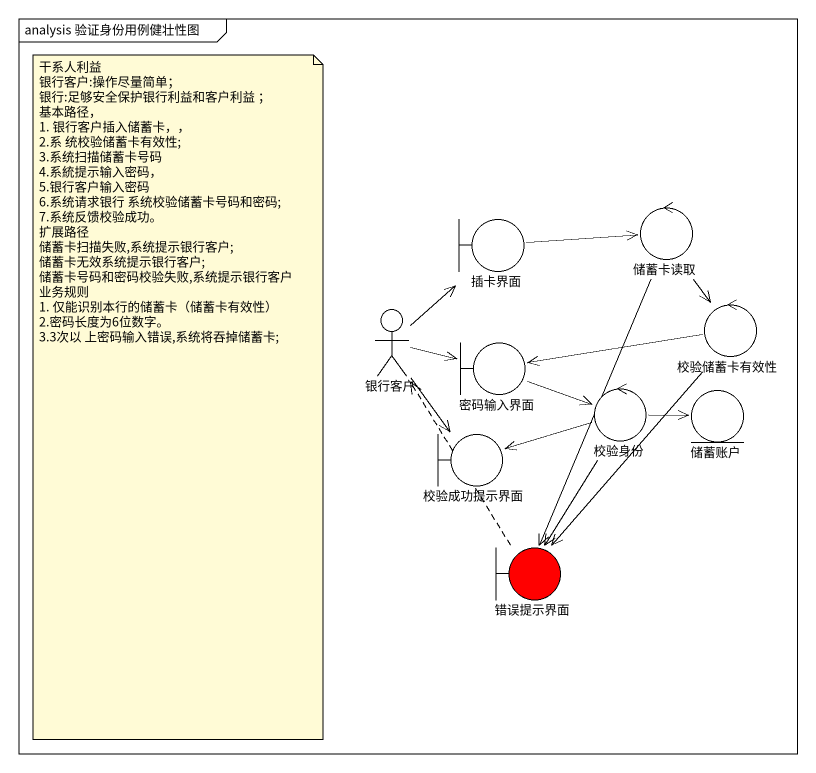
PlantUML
@startuml
mainframe analysis 验证身份用例健壮性图
boundary 插卡界面
control 储蓄卡读取
actor 银行客户
boundary 密码输入界面
control 校验储蓄卡有效性
control 校验身份
entity 储蓄账户
boundary 校验成功提示界面
boundary 错误提示界面 #FF0000
插卡界面 -right-> 储蓄卡读取
储蓄卡读取 --> 校验储蓄卡有效性
储蓄卡读取 --> 错误提示界面
银行客户 -up-> 插卡界面
银行客户 -right-> 密码输入界面
银行客户 --> 校验成功提示界面
密码输入界面 -right-> 校验身份
校验储蓄卡有效性 -left-> 密码输入界面
校验储蓄卡有效性 --> 错误提示界面
校验身份 -right-> 储蓄账户
校验身份 -left-> 校验成功提示界面
校验身份 --> 错误提示界面
错误提示界面 .up.> 银行客户
note as N1
  干系人利益
  银行客户:操作尽量简单；
  银行:足够安全保护银行利益和客户利益 ；
  基本路径，
  1. 银行客户插入储蓄卡，，
  2.系 统校验储蓄卡有效性;
  3.系统扫描储蓄卡号码
  4.系統提示输入密码，
  5.银行客户输入密码
  6.系统请求银行 系统校验储蓄卡号码和密码;
  7.系统反馈校验成功。
  扩展路径
  储蓄卡扫描失败,系统提示银行客户;
  储蓄卡无效系统提示银行客户;
  储蓄卡号码和密码校验失败,系统提示银行客户
  业务规则
  1. 仅能识别本行的储蓄卡（储蓄卡有效性）
  2.密码长度为6位数字。
  3.3次以 上密码输入错误,系统将吞掉储蓄卡;
end note
@enduml
